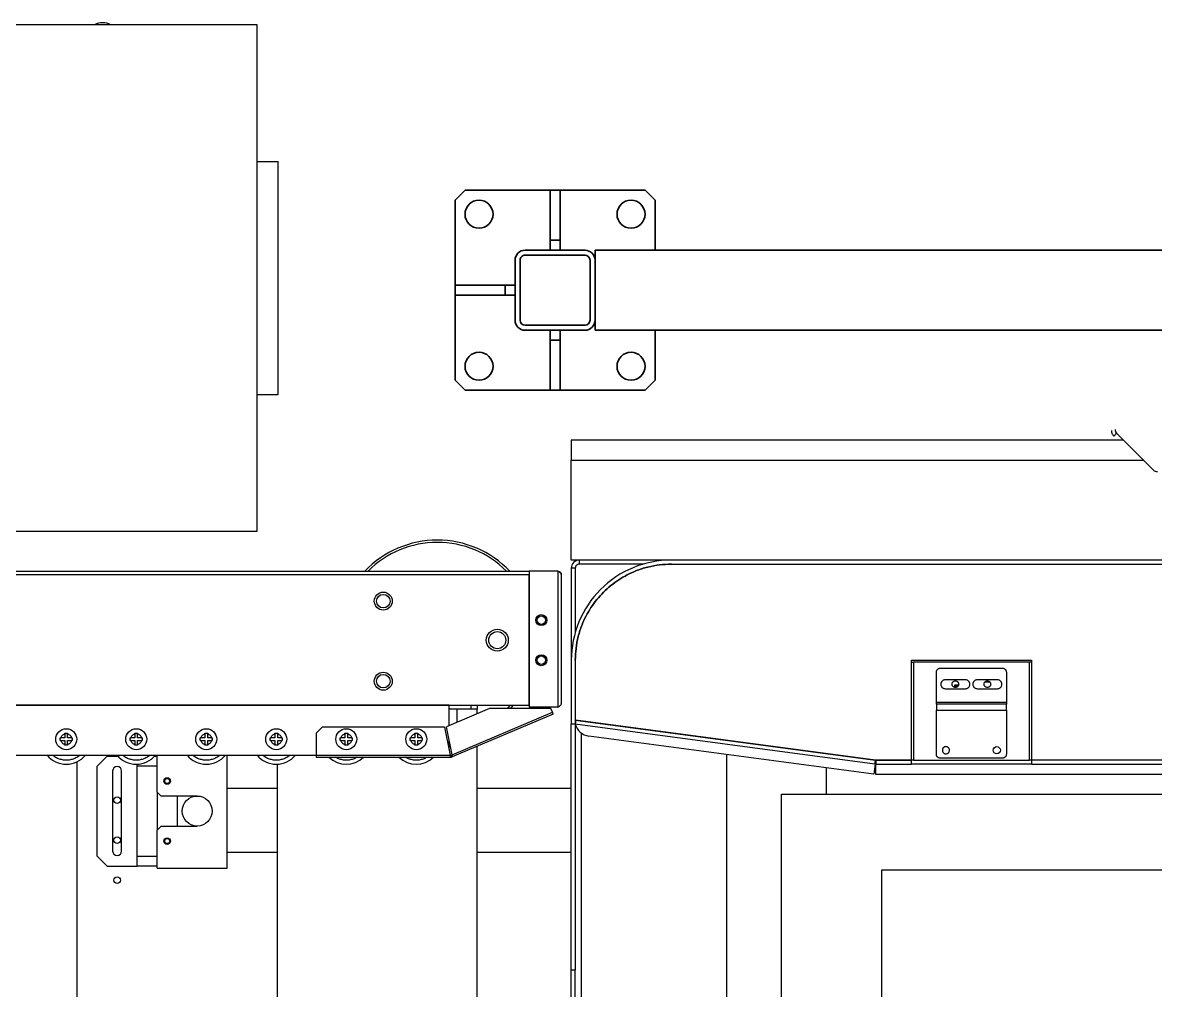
# Model space of a CAD drawing. Header units: millimetres. Extents: x 914 to 910632, y -176 to 682692.
# Drawn here: x 29943 to 30510, y 8416 to 8900 of the extents above; entities that cross this region are included whole.
import ezdxf

# ---------------------------------------------------------------- set-up
doc = ezdxf.new("R2010")
doc.units = ezdxf.units.MM
doc.layers.add('画图', color=3, linetype='Continuous', lineweight=30)

# ---------------------------------------------------------------- blocks, each defined once
blk = doc.blocks.new('SDHGSJH')
at = {"color": 7, "linetype": 'Continuous', "lineweight": 30}
for p, q in [((-1952, -343.34), (-1952, 343.77)), ((-1900, 337.17), (-1900, -336.74)), ((-1900, 337.17), (-1900, -283.79)), ((-1700, 329.49), (-1700, -329.06)), ((-1800, -327.8), (-1800, 328.22)), ((-2052, 313.21), (-2052, -312.79)), ((-1949, 225.21), (-1949, -224.79)), ((-1947, 225.21), (-1947, -224.79)), ((-2102, -274.79), (-2102, -24.79)), ((-2024.5, -332.68), (-2024.5, -39.79)), ((-1949, -224.79), (-1947, -224.79)), ((-1949, -347.79), (-1949, -224.79)), ((-1947, -224.79), (-1947, -347.79)), ((-2252, -274.79), (-2102, -274.79)), ((-1774.95, -275.9), (-1774.95, -332.29)), ((-1739.95, -275.9), (-1774.95, -275.9)), ((-1739.95, -275.9), (-1739.95, -294.9)), ((-1739.95, -276.9), (-1729.95, -276.9)), ((-1729.95, -276.9), (-1729.95, -281.9)), ((-1714.95, -276.9), (-1729.95, -276.9)), ((-1709.95, -281.9), (-1714.95, -276.9)), ((-1729.95, -281.9), (-1739.95, -281.9)), ((-1729.95, -281.9), (-1729.95, -326.9)), ((-1709.95, -281.9), (-1709.95, -326.9)), ((-1900, -283.79), (-1947, -283.79)), ((-1774.95, -283.79), (-1800, -283.79)), ((-1722.2, -284.4), (-1722.2, -324.4)), ((-1717.7, -324.4), (-1717.7, -284.4)), ((-1741.95, -296.9), (-1759.95, -296.9)), ((-1749.95, -311.9), (-1749.95, -296.9)), ((-1741.95, -296.9), (-1739.95, -294.9)), ((-1739.95, -313.9), (-1739.95, -294.9)), ((-2052, -312.79), (-2702, -312.79)), ((-2074.5, -312.79), (-2074.5, -326.01)), ((-1900, -315.79), (-1947, -315.79)), ((-1900, -315.79), (-1900, -336.74)), ((-1774.95, -315.79), (-1800, -315.79)), ((-1759.95, -311.9), (-1741.95, -311.9)), ((-1739.95, -313.9), (-1741.95, -311.9)), ((-1739.95, -313.9), (-1739.95, -332.29)), ((-2099.07, -322.79), (-2654.93, -322.79)), ((-2177, -327.79), (-2577, -327.79)), ((-2177, -329.79), (-2177, -327.79)), ((-2177, -327.79), (-2117, -327.79)), ((-2117, -327.79), (-2117, -329.79)), ((-2099.2, -327.79), (-2117, -327.79)), ((-2099.2, -329.79), (-2099.2, -327.79)), ((-2099.2, -327.79), (-2099.07, -327.79)), ((-2099.07, -327.79), (-2099.07, -322.79)), ((-2099.07, -325.79), (-2098.8, -325.79)), ((-2098.8, -327.81), (-2099.07, -329.8)), ((-2098.93, -327.8), (-2098.27, -322.84)), ((-2098.8, -327.81), (-2098.93, -327.8)), ((-2098.71, -326.09), (-2098.8, -325.79)), ((-2098.8, -327.81), (-1949, -347.79)), ((-2098.27, -322.84), (-1955.69, -341.85)), ((-1739.95, -326.9), (-1729.95, -326.9)), ((-1729.95, -326.9), (-1729.95, -327.8)), ((-1714.95, -331.9), (-1709.95, -326.9)), ((-2577, -329.79), (-2177, -329.79)), ((-2177, -379.79), (-2177, -329.79)), ((-2177, -329.79), (-2176, -329.79)), ((-2176, -329.79), (-2176, -378.79)), ((-2118, -329.79), (-2176, -329.79)), ((-2164.5, -354.79), (-2164.5, -332.79)), ((-2162.5, -330.79), (-2131.5, -330.79)), ((-2129.5, -332.79), (-2129.5, -354.79)), ((-2118, -378.79), (-2118, -329.79)), ((-2118, -329.79), (-2117, -329.79)), ((-2117, -329.79), (-2099.2, -329.79)), ((-2117, -329.79), (-2117, -379.79)), ((-2099, -329.79), (-2117, -329.79)), ((-2099.07, -329.8), (-1949.26, -349.77)), ((-1949, -349.79), (-2099, -329.79)), ((-1937.96, -352.86), (-1887.47, -331.43)), ((-1887.41, -332.49), (-1937.57, -353.78)), ((-1887.08, -332.35), (-1887.47, -331.43)), ((-1887.08, -332.35), (-1887.41, -332.49)), ((-1887.41, -332.49), (-1884.56, -346.49)), ((-1886.79, -332.29), (-1886.79, -331.29)), ((-1819.5, -331.29), (-1886.79, -331.29)), ((-1886.43, -332.29), (-1886.79, -332.29)), ((-1883.58, -346.29), (-1886.43, -332.29)), ((-1819.5, -332.29), (-1886.43, -332.29)), ((-1819.5, -332.29), (-1819.5, -331.29)), ((-1819.5, -343.29), (-1819.5, -332.29)), ((-1016, -332.29), (-1819.5, -332.29)), ((-1738.76, -331.9), (-1739.95, -331.9)), ((-1714.95, -331.9), (-1720.24, -331.9)), ((-1885.85, -335.14), (-1886, -335.29)), ((-1886, -335.29), (-1886, -339.42)), ((-1872.5, -339.59), (-1872.16, -339.59)), ((-1872.5, -340.99), (-1872.5, -339.59)), ((-1870.2, -339.59), (-1872.16, -339.59)), ((-1870.2, -337.63), (-1870.2, -337.29)), ((-1870.2, -337.29), (-1868.8, -337.29)), ((-1870.2, -337.63), (-1870.2, -339.59)), ((-1868.8, -337.29), (-1868.8, -337.63)), ((-1868.8, -339.59), (-1868.8, -337.63)), ((-1866.84, -339.59), (-1868.8, -339.59)), ((-1866.84, -339.59), (-1866.5, -339.59)), ((-1866.5, -339.59), (-1866.5, -340.99)), ((-1837.5, -339.59), (-1837.16, -339.59)), ((-1837.5, -340.99), (-1837.5, -339.59)), ((-1835.2, -339.59), (-1837.16, -339.59)), ((-1835.2, -337.63), (-1835.2, -337.29)), ((-1835.2, -337.29), (-1833.8, -337.29)), ((-1835.2, -337.63), (-1835.2, -339.59)), ((-1833.8, -337.29), (-1833.8, -337.63)), ((-1833.8, -339.59), (-1833.8, -337.63)), ((-1831.84, -339.59), (-1833.8, -339.59)), ((-1831.84, -339.59), (-1831.5, -339.59)), ((-1831.5, -339.59), (-1831.5, -340.99)), ((-1802.5, -339.59), (-1802.16, -339.59)), ((-1802.5, -340.99), (-1802.5, -339.59)), ((-1800.2, -339.59), (-1802.16, -339.59)), ((-1800.2, -337.63), (-1800.2, -337.29)), ((-1800.2, -337.29), (-1798.8, -337.29)), ((-1800.2, -337.63), (-1800.2, -339.59)), ((-1798.8, -337.29), (-1798.8, -337.63)), ((-1798.8, -339.59), (-1798.8, -337.63)), ((-1796.84, -339.59), (-1798.8, -339.59)), ((-1796.84, -339.59), (-1796.5, -339.59)), ((-1796.5, -339.59), (-1796.5, -340.99)), ((-1767.5, -339.59), (-1767.16, -339.59)), ((-1767.5, -340.99), (-1767.5, -339.59)), ((-1765.2, -339.59), (-1767.16, -339.59)), ((-1765.2, -337.63), (-1765.2, -337.29)), ((-1765.2, -337.29), (-1763.8, -337.29)), ((-1765.2, -337.63), (-1765.2, -339.59)), ((-1763.8, -337.29), (-1763.8, -337.63)), ((-1763.8, -339.59), (-1763.8, -337.63)), ((-1761.84, -339.59), (-1763.8, -339.59)), ((-1761.84, -339.59), (-1761.5, -339.59)), ((-1761.5, -339.59), (-1761.5, -340.99)), ((-1732.5, -339.59), (-1732.16, -339.59)), ((-1732.5, -340.99), (-1732.5, -339.59)), ((-1730.2, -339.59), (-1732.16, -339.59)), ((-1730.2, -337.63), (-1730.2, -337.29)), ((-1730.2, -337.29), (-1728.8, -337.29)), ((-1730.2, -337.63), (-1730.2, -339.59)), ((-1728.8, -337.29), (-1728.8, -337.63)), ((-1728.8, -339.59), (-1728.8, -337.63)), ((-1726.84, -339.59), (-1728.8, -339.59)), ((-1726.84, -339.59), (-1726.5, -339.59)), ((-1726.5, -339.59), (-1726.5, -340.99)), ((-1697.5, -339.59), (-1697.16, -339.59)), ((-1697.5, -340.99), (-1697.5, -339.59)), ((-1695.2, -339.59), (-1697.16, -339.59)), ((-1695.2, -337.63), (-1695.2, -337.29)), ((-1695.2, -337.29), (-1693.8, -337.29)), ((-1695.2, -337.63), (-1695.2, -339.59)), ((-1693.8, -337.29), (-1693.8, -337.63)), ((-1693.8, -339.59), (-1693.8, -337.63)), ((-1691.84, -339.59), (-1693.8, -339.59)), ((-1691.84, -339.59), (-1691.5, -339.59)), ((-1691.5, -339.59), (-1691.5, -340.99)), ((-1872.16, -340.99), (-1872.5, -340.99)), ((-1872.16, -340.99), (-1870.2, -340.99)), ((-1870.2, -340.99), (-1870.2, -342.95)), ((-1870.2, -343.29), (-1870.2, -342.95)), ((-1868.8, -343.29), (-1870.2, -343.29)), ((-1868.8, -342.95), (-1868.8, -340.99)), ((-1868.8, -340.99), (-1866.84, -340.99)), ((-1868.8, -342.95), (-1868.8, -343.29)), ((-1866.5, -340.99), (-1866.84, -340.99)), ((-1837.16, -340.99), (-1837.5, -340.99)), ((-1837.16, -340.99), (-1835.2, -340.99)), ((-1835.2, -340.99), (-1835.2, -342.95)), ((-1835.2, -343.29), (-1835.2, -342.95)), ((-1833.8, -343.29), (-1835.2, -343.29)), ((-1833.8, -342.95), (-1833.8, -340.99)), ((-1833.8, -340.99), (-1831.84, -340.99)), ((-1833.8, -342.95), (-1833.8, -343.29)), ((-1831.5, -340.99), (-1831.84, -340.99)), ((-1822.5, -346.29), (-1819.5, -343.29)), ((-1802.16, -340.99), (-1802.5, -340.99)), ((-1802.16, -340.99), (-1800.2, -340.99)), ((-1800.2, -340.99), (-1800.2, -342.95)), ((-1800.2, -343.29), (-1800.2, -342.95)), ((-1798.8, -343.29), (-1800.2, -343.29)), ((-1798.8, -342.95), (-1798.8, -340.99)), ((-1798.8, -340.99), (-1796.84, -340.99)), ((-1798.8, -342.95), (-1798.8, -343.29)), ((-1796.5, -340.99), (-1796.84, -340.99)), ((-1767.16, -340.99), (-1767.5, -340.99)), ((-1767.16, -340.99), (-1765.2, -340.99)), ((-1765.2, -340.99), (-1765.2, -342.95)), ((-1765.2, -343.29), (-1765.2, -342.95)), ((-1763.8, -343.29), (-1765.2, -343.29)), ((-1763.8, -342.95), (-1763.8, -340.99)), ((-1763.8, -340.99), (-1761.84, -340.99)), ((-1763.8, -342.95), (-1763.8, -343.29)), ((-1761.5, -340.99), (-1761.84, -340.99)), ((-1732.16, -340.99), (-1732.5, -340.99)), ((-1732.16, -340.99), (-1730.2, -340.99)), ((-1730.2, -340.99), (-1730.2, -342.95)), ((-1730.2, -343.29), (-1730.2, -342.95)), ((-1728.8, -343.29), (-1730.2, -343.29)), ((-1728.8, -342.95), (-1728.8, -340.99)), ((-1728.8, -340.99), (-1726.84, -340.99)), ((-1728.8, -342.95), (-1728.8, -343.29)), ((-1726.5, -340.99), (-1726.84, -340.99)), ((-1697.16, -340.99), (-1697.5, -340.99)), ((-1697.16, -340.99), (-1695.2, -340.99)), ((-1695.2, -340.99), (-1695.2, -342.95)), ((-1695.2, -343.29), (-1695.2, -342.95)), ((-1693.8, -343.29), (-1695.2, -343.29)), ((-1693.8, -342.95), (-1693.8, -340.99)), ((-1693.8, -340.99), (-1691.84, -340.99)), ((-1693.8, -342.95), (-1693.8, -343.29)), ((-1691.5, -340.99), (-1691.84, -340.99)), ((-2117, -350.29), (-2117, -350.29)), ((-1949.57, -346.58), (-1949, -346.77)), ((-1949.36, -346.72), (-1949, -346.77)), ((-1949.26, -349.77), (-1949, -347.79)), ((-1949, -347.79), (-1947, -347.79)), ((-1949, -379.79), (-1949, -347.79)), ((-1949, -379.79), (-1949, -349.79)), ((-1947, -379.79), (-1947, -347.79)), ((-1906.08, -355.62), (-1884.56, -346.49)), ((-1886, -347.1), (-1886, -357.29)), ((-1883.58, -346.29), (-1822.5, -346.29)), ((-2129.5, -354.79), (-2164.5, -354.79)), ((-2164.5, -354.79), (-2164.5, -357.79)), ((-2129.5, -357.79), (-2129.5, -354.79)), ((-1940.26, -356.29), (-1926, -356.29)), ((-1940.26, -424.29), (-1940.26, -356.29)), ((-1937.57, -353.78), (-1936.79, -355.62)), ((-1936.79, -355.62), (-1906.08, -355.62)), ((-1926, -424.29), (-1926, -356.29)), ((-1900, -353.04), (-1900, -355.29)), ((-1900, -357.29), (-1900, -355.29)), ((-1900, -355.29), (-1897, -355.29)), ((-1897, -355.29), (-1897, -357.29)), ((-1897, -355.29), (-1886, -355.29)), ((-2164.5, -357.79), (-2129.5, -357.79)), ((-2164.5, -358.79), (-2164.5, -357.79)), ((-2129.5, -358.79), (-2164.5, -358.79)), ((-2164.5, -373.79), (-2164.5, -358.79)), ((-2129.5, -357.79), (-2129.5, -358.79)), ((-2129.5, -358.79), (-2129.5, -373.79)), ((-2117, -358.29), (-2117, -358.29)), ((-1942, -422.55), (-1942, -358.02)), ((-1926, -357.29), (-1926, -422.55)), ((-981.73, -357.29), (-1926, -357.29)), ((-1886, -357.29), (-1013, -357.29)), ((-2150, -365.54), (-2160, -365.54)), ((-2134, -365.54), (-2144, -365.54)), ((-2140.49, -368.49), (-2140.49, -367.25)), ((-2140.49, -367.25), (-2138.92, -367.25)), ((-2138.52, -366.85), (-2140.31, -366.85)), ((-2160, -370.04), (-2150, -370.04)), ((-2156.22, -368.87), (-2153.76, -368.87)), ((-2144, -370.04), (-2134, -370.04)), ((-2176, -378.79), (-2118, -378.79)), ((-2131.5, -375.79), (-2162.5, -375.79)), ((-2117, -378.79), (-2118, -378.79)), ((-2117, -379.79), (-2177, -379.79)), ((-1947, -425.79), (-1947, -379.79)), ((-1949, -425.79), (-1949, -393.79)), ((-1940.26, -424.29), (-1926, -424.29)), ((26, -422.55), (-1926, -422.55)), ((26, -424.29), (-1926, -424.29)), ((-1997, -427.79), (-2757, -427.79)), ((-2757, -429.79), (-1997, -429.79)), ((-1997, -429.79), (-1951, -429.79)), ((-1997, -429.79), (-1947, -429.79)), ((-1983, -427.79), (-1951, -427.79)), ((-1951, -429.79), (-1951, -427.79)), ((-1949, -425.79), (-1947, -425.79)), ((-1947, -429.79), (-1947, -479.79)), ((-1790, -444.29), (-1790, -697.29)), ((-985, -444.29), (-1790, -444.29)), ((-2238.12, -474.67), (-2219.88, -492.91)), ((-1947, -489.79), (-1947, -479.79)), ((-2223, -489.79), (-1947, -489.79)), ((-2218.17, -491.79), (-2219.59, -493.2)), ((-1800.5, -512.54), (-1800.5, -629.04)), ((-1790, -512.54), (-1800.5, -512.54)), ((-1790, -629.04), (-1800.5, -629.04)), ((-1790, -697.29), (-985, -697.29)), ((-1716.78, -697.29), (-1716.72, -697.32))]:
    blk.add_line(p, q, dxfattribs=at)
at = {"color": 8, "linetype": 'Continuous', "lineweight": 30}
for p, q in [((-2098.8, -325.79), (-2098.67, -325.81)), ((-1890, -348.8), (-1890, -355.29)), ((-1947, -479.79), (-2233, -479.79))]:
    blk.add_line(p, q, dxfattribs=at)
at = {"color": 7, "linetype": 'Continuous', "lineweight": 30, "flags": 128}
for points in [[(-1949.09, -347.46), (-1949.07, -347.27), (-1949.03, -347), (-1949.01, -346.83), (-1949, -346.77)], [(-1937.96, -352.86), (-1937.95, -352.88), (-1937.93, -352.93), (-1937.89, -353.01), (-1937.84, -353.13), (-1937.79, -353.27), (-1937.72, -353.43), (-1937.64, -353.6), (-1937.57, -353.78)], [(-1918, -357.29), (-1917.16, -356.33), (-1916.5, -355.62)]]:
    blk.add_lwpolyline(points, dxfattribs=at)
at = {"color": 8, "linetype": 'Continuous', "lineweight": 30, "flags": 128}
blk.add_lwpolyline([(-1916.46, -357.29), (-1915.26, -355.99), (-1914.91, -355.62)], dxfattribs=at)
at = {"color": 7, "linetype": 'Continuous', "lineweight": 30}
for centre, radius in [((-1719.95, -269.79), 1.65), ((-1744.95, -289.4), 1.65), ((-1744.95, -289.4), 1.25), ((-1719.95, -289.79), 1.65), ((-1759.95, -304.4), 7.5), ((-1719.95, -309.79), 1.65), ((-1744.95, -319.4), 1.65), ((-1744.95, -319.4), 1.25), ((-2159.7, -334.79), 1.8), ((-1869.5, -340.29), 5.25), ((-1834.5, -340.29), 5.25), ((-1799.5, -340.29), 5.25), ((-1764.5, -340.29), 5.25), ((-1729.5, -340.29), 5.25), ((-1694.5, -340.29), 5.25), ((-1853, -369.29), 4.5), ((-1853, -369.29), 3.4), ((-1932, -379.79), 2.75), ((-1932, -379.79), 2.1), ((-1910, -389.79), 5.5), ((-1910, -389.79), 4.25), ((-1932, -399.79), 2.75), ((-1932, -399.79), 2.1), ((-1853, -409.29), 4.5), ((-1853, -409.29), 3.4)]:
    blk.add_circle(centre, radius, dxfattribs=at)
for centre, radius, start, end in [((-1719.95, -284.4), 2.25, 0, 180), ((-1869.5, -340.29), 12.5, 46.0545, 133.9455), ((-1834.5, -340.29), 12.5, 46.0545, 133.9455), ((-1799.5, -340.29), 12.5, 39.7918, 140.2082), ((-1764.5, -340.29), 12.5, 39.7918, 140.2082), ((-1729.5, -340.29), 12.5, 39.7918, 140.2082), ((-1719.95, -324.4), 2.25, 180, 0), ((-1694.5, -340.29), 12.5, 39.7918, 140.2082), ((-1886.79, -333.02), 1.74, 90, 113), ((-1886.79, -333.02), 0.737, 90, 113), ((-1956.75, -349.78), 8, 14.4297, 82.4054), ((-2138.92, -366.85), 0.4, 270, 0), ((-1997, -379.79), 50, 270, 0), ((-1880, -389.79), 50, 223.6301, 316.3699), ((-1951, -425.79), 4, 270, 0), ((-1712.72, -690.39), 8, 240.0005, 300.4833)]:
    blk.add_arc(centre, radius, start, end, dxfattribs=at)
at = {"color": 8, "linetype": 'Continuous', "lineweight": 30}
blk.add_arc((-1880, -389.79), 48.85, 224.935, 315.065, dxfattribs=at)
at = {"color": 7, "linetype": 'Continuous', "lineweight": 30}
for points, knots in [([(-2164.5, -332.79), (-2164.47, -332.54), (-2164.43, -332.15), (-2164.18, -331.68), (-2163.92, -331.36), (-2163.61, -331.11), (-2163.14, -330.86), (-2162.75, -330.81), (-2162.5, -330.79)], [0, 0, 0, 0, 0.239432, 0.369648, 0.500016, 0.630195, 0.76053, 1, 1, 1, 1]), ([(-2132.5, -334.79), (-2132.52, -334.56), (-2132.56, -334.21), (-2132.79, -333.79), (-2133.02, -333.51), (-2133.3, -333.27), (-2133.72, -333.06), (-2134.3, -332.94), (-2134.88, -333.06), (-2135.3, -333.27), (-2135.58, -333.51), (-2135.81, -333.79), (-2136.04, -334.21), (-2136.08, -334.56), (-2136.1, -334.79)], [0, 0, 0, 0, 0.119723, 0.184795, 0.250002, 0.315105, 0.380262, 0.499985, 0.619708, 0.684808, 0.750002, 0.815091, 0.880277, 1, 1, 1, 1]), ([(-2131.5, -330.79), (-2131.25, -330.81), (-2130.86, -330.86), (-2130.39, -331.11), (-2130.08, -331.36), (-2129.82, -331.68), (-2129.57, -332.15), (-2129.53, -332.54), (-2129.5, -332.79)], [0, 0, 0, 0, 0.239395, 0.3696105, 0.4999792, 0.6301818, 0.7605676, 1, 1, 1, 1]), ([(-1887.41, -332.49), (-1887.43, -332.35), (-1887.48, -332.09), (-1887.53, -331.75), (-1887.53, -331.5), (-1887.49, -331.45), (-1887.47, -331.43)], [0, 0, 0, 0, 0.249978, 0.499938, 0.750006, 1, 1, 1, 1]), ([(-1886.79, -331.29), (-1886.76, -331.3), (-1886.7, -331.33), (-1886.61, -331.56), (-1886.52, -331.89), (-1886.46, -332.16), (-1886.43, -332.29)], [0, 0, 0, 0, 0.249976, 0.499992, 0.750007, 1, 1, 1, 1]), ([(-2136.1, -334.79), (-2136.08, -335.01), (-2136.04, -335.36), (-2135.81, -335.78), (-2135.58, -336.07), (-2135.3, -336.3), (-2134.88, -336.52), (-2134.3, -336.63), (-2133.72, -336.52), (-2133.3, -336.3), (-2133.02, -336.07), (-2132.79, -335.78), (-2132.56, -335.36), (-2132.52, -335.01), (-2132.5, -334.79)], [0, 0, 0, 0, 0.119719, 0.184807, 0.249996, 0.315096, 0.380298, 0.500017, 0.619736, 0.684796, 0.750002, 0.815098, 0.880281, 1, 1, 1, 1]), ([(-1872.16, -339.59), (-1872.08, -339.36), (-1871.92, -338.9), (-1871.47, -338.32), (-1870.88, -337.86), (-1870.43, -337.71), (-1870.2, -337.63)], [0, 0, 0, 0, 0.245619, 0.5, 0.754381, 1, 1, 1, 1]), ([(-1868.8, -337.63), (-1868.57, -337.71), (-1868.12, -337.86), (-1867.53, -338.32), (-1867.08, -338.9), (-1866.92, -339.36), (-1866.84, -339.59)], [0, 0, 0, 0, 0.2455859, 0.5000051, 0.7543916, 1, 1, 1, 1]), ([(-1837.16, -339.59), (-1837.08, -339.36), (-1836.92, -338.9), (-1836.47, -338.32), (-1835.88, -337.86), (-1835.43, -337.71), (-1835.2, -337.63)], [0, 0, 0, 0, 0.2456202, 0.5000027, 0.754418, 1, 1, 1, 1]), ([(-1833.8, -337.63), (-1833.57, -337.71), (-1833.12, -337.86), (-1832.53, -338.32), (-1832.08, -338.9), (-1831.92, -339.36), (-1831.84, -339.59)], [0, 0, 0, 0, 0.245582, 0.4999973, 0.7543798, 1, 1, 1, 1]), ([(-1802.16, -339.59), (-1802.08, -339.36), (-1801.92, -338.9), (-1801.47, -338.32), (-1800.88, -337.86), (-1800.43, -337.71), (-1800.2, -337.63)], [0, 0, 0, 0, 0.2456202, 0.5000027, 0.754418, 1, 1, 1, 1]), ([(-1798.8, -337.63), (-1798.57, -337.71), (-1798.12, -337.86), (-1797.53, -338.32), (-1797.08, -338.9), (-1796.92, -339.36), (-1796.84, -339.59)], [0, 0, 0, 0, 0.245619, 0.5, 0.754381, 1, 1, 1, 1]), ([(-1767.16, -339.59), (-1767.08, -339.36), (-1766.92, -338.9), (-1766.47, -338.32), (-1765.88, -337.86), (-1765.43, -337.71), (-1765.2, -337.63)], [0, 0, 0, 0, 0.2456084, 0.4999949, 0.7544141, 1, 1, 1, 1]), ([(-1763.8, -337.63), (-1763.57, -337.71), (-1763.12, -337.86), (-1762.53, -338.32), (-1762.08, -338.9), (-1761.92, -339.36), (-1761.84, -339.59)], [0, 0, 0, 0, 0.245617, 0.499995, 0.754399, 1, 1, 1, 1]), ([(-1732.16, -339.59), (-1732.08, -339.36), (-1731.92, -338.9), (-1731.47, -338.32), (-1730.88, -337.86), (-1730.43, -337.71), (-1730.2, -337.63)], [0, 0, 0, 0, 0.245619, 0.5, 0.754381, 1, 1, 1, 1]), ([(-1728.8, -337.63), (-1728.57, -337.71), (-1728.12, -337.86), (-1727.53, -338.32), (-1727.08, -338.9), (-1726.92, -339.36), (-1726.84, -339.59)], [0, 0, 0, 0, 0.245582, 0.4999973, 0.7543798, 1, 1, 1, 1]), ([(-1697.16, -339.59), (-1697.08, -339.36), (-1696.92, -338.9), (-1696.47, -338.32), (-1695.88, -337.86), (-1695.43, -337.71), (-1695.2, -337.63)], [0, 0, 0, 0, 0.2456202, 0.5000027, 0.754418, 1, 1, 1, 1]), ([(-1693.8, -337.63), (-1693.57, -337.71), (-1693.12, -337.86), (-1692.53, -338.32), (-1692.08, -338.9), (-1691.92, -339.36), (-1691.84, -339.59)], [0, 0, 0, 0, 0.245582, 0.4999973, 0.7543798, 1, 1, 1, 1]), ([(-1870.2, -342.95), (-1870.43, -342.87), (-1870.88, -342.71), (-1871.47, -342.25), (-1871.92, -341.67), (-1872.08, -341.21), (-1872.16, -340.99)], [0, 0, 0, 0, 0.2456202, 0.5000027, 0.754418, 1, 1, 1, 1]), ([(-1866.84, -340.99), (-1866.92, -341.21), (-1867.08, -341.67), (-1867.53, -342.25), (-1868.12, -342.71), (-1868.57, -342.87), (-1868.8, -342.95)], [0, 0, 0, 0, 0.245572, 0.499992, 0.754413, 1, 1, 1, 1]), ([(-1835.2, -342.95), (-1835.43, -342.87), (-1835.88, -342.71), (-1836.47, -342.25), (-1836.92, -341.67), (-1837.08, -341.21), (-1837.16, -340.99)], [0, 0, 0, 0, 0.245583, 0.5, 0.754417, 1, 1, 1, 1]), ([(-1831.84, -340.99), (-1831.92, -341.21), (-1832.08, -341.67), (-1832.53, -342.25), (-1833.12, -342.71), (-1833.57, -342.87), (-1833.8, -342.95)], [0, 0, 0, 0, 0.245583, 0.5, 0.754417, 1, 1, 1, 1]), ([(-1800.2, -342.95), (-1800.43, -342.87), (-1800.88, -342.71), (-1801.47, -342.25), (-1801.92, -341.67), (-1802.08, -341.21), (-1802.16, -340.99)], [0, 0, 0, 0, 0.245583, 0.5, 0.754417, 1, 1, 1, 1]), ([(-1796.84, -340.99), (-1796.92, -341.21), (-1797.08, -341.67), (-1797.53, -342.25), (-1798.12, -342.71), (-1798.57, -342.87), (-1798.8, -342.95)], [0, 0, 0, 0, 0.245582, 0.4999973, 0.7543798, 1, 1, 1, 1]), ([(-1765.2, -342.95), (-1765.43, -342.87), (-1765.88, -342.71), (-1766.47, -342.25), (-1766.92, -341.67), (-1767.08, -341.21), (-1767.16, -340.99)], [0, 0, 0, 0, 0.2455872, 0.5000078, 0.7544284, 1, 1, 1, 1]), ([(-1761.84, -340.99), (-1761.92, -341.21), (-1762.08, -341.67), (-1762.53, -342.25), (-1763.12, -342.71), (-1763.57, -342.87), (-1763.8, -342.95)], [0, 0, 0, 0, 0.245564, 0.500002, 0.754382, 1, 1, 1, 1]), ([(-1730.2, -342.95), (-1730.43, -342.87), (-1730.88, -342.71), (-1731.47, -342.25), (-1731.92, -341.67), (-1732.08, -341.21), (-1732.16, -340.99)], [0, 0, 0, 0, 0.2456202, 0.5000027, 0.754418, 1, 1, 1, 1]), ([(-1726.84, -340.99), (-1726.92, -341.21), (-1727.08, -341.67), (-1727.53, -342.25), (-1728.12, -342.71), (-1728.57, -342.87), (-1728.8, -342.95)], [0, 0, 0, 0, 0.245583, 0.5, 0.754417, 1, 1, 1, 1]), ([(-1695.2, -342.95), (-1695.43, -342.87), (-1695.88, -342.71), (-1696.47, -342.25), (-1696.92, -341.67), (-1697.08, -341.21), (-1697.16, -340.99)], [0, 0, 0, 0, 0.245583, 0.5, 0.754417, 1, 1, 1, 1]), ([(-1691.84, -340.99), (-1691.92, -341.21), (-1692.08, -341.67), (-1692.53, -342.25), (-1693.12, -342.71), (-1693.57, -342.87), (-1693.8, -342.95)], [0, 0, 0, 0, 0.245583, 0.5, 0.754417, 1, 1, 1, 1]), ([(-1940.26, -356.29), (-1940.49, -356.43), (-1940.95, -356.72), (-1941.52, -357.16), (-1941.92, -357.59), (-1941.97, -357.88), (-1942, -358.02)], [0, 0, 0, 0, 0.250005, 0.500003, 0.750001, 1, 1, 1, 1]), ([(-2160, -365.54), (-2160.28, -365.57), (-2160.72, -365.61), (-2161.24, -365.89), (-2161.6, -366.19), (-2161.89, -366.54), (-2162.17, -367.07), (-2162.3, -367.79), (-2162.17, -368.51), (-2161.89, -369.03), (-2161.6, -369.39), (-2161.24, -369.68), (-2160.72, -369.96), (-2160.28, -370.01), (-2160, -370.04)], [0, 0, 0, 0, 0.1197297, 0.1848155, 0.2499979, 0.3150997, 0.3802841, 0.5000007, 0.6197174, 0.684826, 0.7500018, 0.8151049, 0.8802703, 1, 1, 1, 1]), ([(-2156.65, -367.79), (-2156.63, -367.58), (-2156.59, -367.26), (-2156.39, -366.88), (-2156.18, -366.61), (-2155.91, -366.4), (-2155.53, -366.2), (-2155, -366.1), (-2154.47, -366.2), (-2154.09, -366.4), (-2153.83, -366.61), (-2153.61, -366.88), (-2153.41, -367.26), (-2153.37, -367.58), (-2153.35, -367.79)], [0, 0, 0, 0, 0.1197252, 0.1848058, 0.249999, 0.3150769, 0.3802767, 0.5000223, 0.6197226, 0.6848139, 0.7499998, 0.8151012, 0.8802748, 1, 1, 1, 1]), ([(-2153.35, -367.79), (-2153.37, -368), (-2153.41, -368.32), (-2153.61, -368.7), (-2153.82, -368.96), (-2154.09, -369.18), (-2154.47, -369.38), (-2155, -369.48), (-2155.53, -369.38), (-2155.91, -369.18), (-2156.17, -368.96), (-2156.39, -368.7), (-2156.59, -368.32), (-2156.63, -368), (-2156.65, -367.79)], [0, 0, 0, 0, 0.119725, 0.184796, 0.249998, 0.315076, 0.380276, 0.499976, 0.619722, 0.684814, 0.749999, 0.815101, 0.880275, 1, 1, 1, 1]), ([(-2150, -370.04), (-2149.72, -370.01), (-2149.28, -369.96), (-2148.76, -369.68), (-2148.4, -369.39), (-2148.11, -369.03), (-2147.83, -368.51), (-2147.7, -367.79), (-2147.83, -367.07), (-2148.11, -366.54), (-2148.4, -366.19), (-2148.76, -365.89), (-2149.28, -365.61), (-2149.72, -365.57), (-2150, -365.54)], [0, 0, 0, 0, 0.11973, 0.184815, 0.249997, 0.315099, 0.380284, 0.5, 0.619716, 0.684825, 0.750001, 0.815109, 0.88027, 1, 1, 1, 1]), ([(-2144, -365.54), (-2144.28, -365.57), (-2144.72, -365.61), (-2145.24, -365.89), (-2145.6, -366.19), (-2145.89, -366.54), (-2146.17, -367.07), (-2146.3, -367.79), (-2146.17, -368.51), (-2145.89, -369.03), (-2145.6, -369.39), (-2145.24, -369.68), (-2144.72, -369.96), (-2144.28, -370.01), (-2144, -370.04)], [0, 0, 0, 0, 0.1197297, 0.1848155, 0.2499979, 0.3150997, 0.3802841, 0.5000007, 0.6197174, 0.684826, 0.7500018, 0.8151049, 0.8802703, 1, 1, 1, 1]), ([(-2140.65, -367.79), (-2140.63, -367.58), (-2140.59, -367.26), (-2140.39, -366.88), (-2140.17, -366.61), (-2139.91, -366.4), (-2139.53, -366.2), (-2139, -366.1), (-2138.47, -366.2), (-2138.09, -366.4), (-2137.83, -366.61), (-2137.61, -366.88), (-2137.41, -367.26), (-2137.37, -367.58), (-2137.35, -367.79)], [0, 0, 0, 0, 0.119726, 0.184807, 0.250001, 0.315079, 0.38028, 0.499981, 0.619728, 0.684819, 0.750006, 0.815079, 0.880274, 1, 1, 1, 1]), ([(-2137.35, -367.79), (-2137.37, -368), (-2137.41, -368.32), (-2137.61, -368.7), (-2137.82, -368.96), (-2138.09, -369.18), (-2138.47, -369.38), (-2139, -369.48), (-2139.53, -369.38), (-2139.91, -369.18), (-2140.17, -368.96), (-2140.39, -368.7), (-2140.59, -368.32), (-2140.63, -368), (-2140.65, -367.79)], [0, 0, 0, 0, 0.119725, 0.184796, 0.249998, 0.315076, 0.380276, 0.500022, 0.619722, 0.684814, 0.749999, 0.815101, 0.880275, 1, 1, 1, 1]), ([(-2134, -370.04), (-2133.72, -370.01), (-2133.28, -369.96), (-2132.76, -369.68), (-2132.4, -369.39), (-2132.11, -369.03), (-2131.83, -368.51), (-2131.7, -367.79), (-2131.83, -367.07), (-2132.11, -366.54), (-2132.4, -366.19), (-2132.76, -365.89), (-2133.28, -365.61), (-2133.72, -365.57), (-2134, -365.54)], [0, 0, 0, 0, 0.1197317, 0.1848187, 0.2500021, 0.3151051, 0.380275, 0.5, 0.619725, 0.6848192, 0.7499961, 0.8151056, 0.8802683, 1, 1, 1, 1]), ([(-2177, -378.79), (-2176.98, -378.79), (-2176.95, -378.79), (-2176.72, -378.79), (-2176.39, -378.79), (-2176.13, -378.79), (-2176, -378.79)], [0, 0, 0, 0, 0.2500493, 0.4999983, 0.7500107, 1, 1, 1, 1]), ([(-2162.5, -375.79), (-2162.75, -375.76), (-2163.14, -375.72), (-2163.61, -375.47), (-2163.92, -375.21), (-2164.18, -374.89), (-2164.43, -374.43), (-2164.47, -374.04), (-2164.5, -373.79)], [0, 0, 0, 0, 0.239465, 0.369619, 0.499973, 0.630188, 0.760554, 1, 1, 1, 1]), ([(-2129.5, -373.79), (-2129.53, -374.04), (-2129.57, -374.43), (-2129.82, -374.89), (-2130.08, -375.21), (-2130.39, -375.47), (-2130.86, -375.72), (-2131.25, -375.76), (-2131.5, -375.79)], [0, 0, 0, 0, 0.2394487, 0.369646, 0.5000282, 0.6302054, 0.7606074, 1, 1, 1, 1]), ([(-1949, -379.79), (-1949.07, -381.74), (-1949.21, -385.7), (-1950.36, -391.64), (-1952.11, -397.08), (-1954.31, -401.91), (-1956.77, -406.13), (-1959.68, -410.11), (-1963, -413.79), (-1966.68, -417.11), (-1970.66, -420.01), (-1974.88, -422.48), (-1979.71, -424.68), (-1985.15, -426.43), (-1991.09, -427.58), (-1995.05, -427.72), (-1997, -427.79)], [0, 0, 0, 0, 0.077628, 0.157664, 0.239951, 0.304276, 0.368607, 0.434301, 0.5, 0.565694, 0.631395, 0.695717, 0.760049, 0.84233, 0.922371, 1, 1, 1, 1]), ([(-1997, -427.79), (-1995.05, -427.72), (-1991.09, -427.58), (-1985.15, -426.43), (-1979.71, -424.68), (-1974.88, -422.48), (-1970.66, -420.01), (-1966.68, -417.11), (-1963, -413.79), (-1959.68, -410.11), (-1956.77, -406.13), (-1954.31, -401.91), (-1952.11, -397.08), (-1950.36, -391.64), (-1949.21, -385.7), (-1949.07, -381.74), (-1949, -379.79)], [0, 0, 0, 0, 0.077626, 0.157664, 0.239951, 0.304276, 0.368605, 0.434298, 0.5, 0.565693, 0.631393, 0.695716, 0.760049, 0.84233, 0.922369, 1, 1, 1, 1]), ([(-1942, -422.55), (-1941.97, -422.7), (-1941.92, -422.99), (-1941.5, -423.44), (-1940.92, -423.87), (-1940.48, -424.15), (-1940.26, -424.29)], [0, 0, 0, 0, 0.254699, 0.509579, 0.764459, 1, 1, 1, 1]), ([(-1940.26, -424.29), (-1940.49, -424.26), (-1940.95, -424.21), (-1941.52, -423.81), (-1941.92, -423.23), (-1941.97, -422.78), (-1942, -422.55)], [0, 0, 0, 0, 0.250007, 0.500004, 0.750002, 1, 1, 1, 1]), ([(-1951, -427.79), (-1950.75, -427.76), (-1950.36, -427.72), (-1949.89, -427.47), (-1949.58, -427.21), (-1949.32, -426.89), (-1949.07, -426.43), (-1949.03, -426.04), (-1949, -425.79)], [0, 0, 0, 0, 0.239456, 0.36964, 0.499989, 0.630199, 0.760544, 1, 1, 1, 1]), ([(-2240.24, -473.79), (-2239.85, -473.83), (-2239.05, -473.91), (-2238.43, -474.41), (-2238.12, -474.67)], [0, 0, 0, 0, 0.49999, 1, 1, 1, 1]), ([(-2217, -494.62), (-2217.05, -494.09), (-2217.16, -493.03), (-2217.84, -492.2), (-2218.17, -491.79)], [0, 0, 0, 0, 0.500007, 1, 1, 1, 1]), ([(-2219.88, -492.91), (-2219.63, -493.22), (-2219.12, -493.84), (-2219.04, -494.63), (-2219, -495.03)], [0, 0, 0, 0, 0.4999839, 1, 1, 1, 1]), ([(-2219.59, -493.2), (-2219.42, -493.41), (-2219.08, -493.82), (-2219.03, -494.35), (-2219, -494.62)], [0, 0, 0, 0, 0.50003, 1, 1, 1, 1])]:
    blk.add_open_spline(points, degree=3, knots=knots, dxfattribs=at)
at = {"color": 8, "linetype": 'Continuous', "lineweight": 30}
for points, knots in [([(-1874.84, -331.29), (-1874.36, -331.01), (-1873.28, -330.41), (-1871.46, -329.92), (-1869.5, -329.73), (-1867.54, -329.92), (-1865.72, -330.41), (-1864.64, -331.01), (-1864.16, -331.29)], [0, 0, 0, 0, 0.147777, 0.329004, 0.5, 0.670986, 0.852223, 1, 1, 1, 1]), ([(-1839.84, -331.29), (-1839.36, -331.01), (-1838.28, -330.41), (-1836.46, -329.92), (-1834.5, -329.73), (-1832.54, -329.92), (-1830.72, -330.41), (-1829.64, -331.01), (-1829.16, -331.29)], [0, 0, 0, 0, 0.147777, 0.329004, 0.5, 0.670986, 0.852223, 1, 1, 1, 1]), ([(-1806.22, -332.29), (-1805.9, -332.01), (-1805.05, -331.28), (-1803.41, -330.48), (-1801.46, -329.91), (-1799.5, -329.73), (-1797.54, -329.91), (-1795.59, -330.48), (-1793.95, -331.28), (-1793.1, -332.01), (-1792.78, -332.29)], [0, 0, 0, 0, 0.085407, 0.230065, 0.368959, 0.499996, 0.631042, 0.769927, 0.914593, 1, 1, 1, 1]), ([(-1771.22, -332.29), (-1770.9, -332.01), (-1770.05, -331.28), (-1768.41, -330.48), (-1766.46, -329.91), (-1764.5, -329.73), (-1762.54, -329.91), (-1760.59, -330.48), (-1758.95, -331.28), (-1758.1, -332.01), (-1757.78, -332.29)], [0, 0, 0, 0, 0.0854066, 0.2300728, 0.3689584, 0.4999959, 0.6310416, 0.7699272, 0.9145934, 1, 1, 1, 1]), ([(-1736.22, -332.29), (-1735.9, -332.01), (-1735.05, -331.28), (-1733.41, -330.48), (-1731.46, -329.91), (-1729.5, -329.73), (-1727.54, -329.91), (-1725.59, -330.48), (-1723.95, -331.28), (-1723.1, -332.01), (-1722.78, -332.29)], [0, 0, 0, 0, 0.0854066, 0.2300727, 0.3689582, 0.5000038, 0.6310412, 0.7699345, 0.9145934, 1, 1, 1, 1]), ([(-1701.22, -332.29), (-1700.9, -332.01), (-1700.05, -331.28), (-1698.41, -330.48), (-1696.46, -329.91), (-1694.5, -329.73), (-1692.54, -329.91), (-1690.59, -330.48), (-1688.95, -331.28), (-1688.1, -332.01), (-1687.78, -332.29)], [0, 0, 0, 0, 0.085413, 0.2300721, 0.3689656, 0.5000032, 0.6310408, 0.7699342, 0.9145933, 1, 1, 1, 1])]:
    blk.add_open_spline(points, degree=3, knots=knots, dxfattribs=at)
blk = doc.blocks.new('前右')
at = {"color": 4, "linetype": 'Continuous', "lineweight": 35}
for p, q in [((1177996.36, -783141.03), (1177991.36, -783146.03)), ((1177996.36, -783141.03), (1178038.86, -783141.03)), ((1178038.86, -783166.03), (1178038.86, -783141.03)), ((1178038.86, -783141.03), (1178043.86, -783141.03)), ((1178043.86, -783141.03), (1178086.36, -783141.03)), ((1178043.86, -783166.03), (1178043.86, -783141.03)), ((1178091.36, -783146.03), (1178086.36, -783141.03)), ((1177991.36, -783171.03), (1177991.36, -783146.03)), ((1178091.36, -783146.03), (1178091.36, -783188.53)), ((1178038.86, -783166.03), (1178043.86, -783166.03)), ((1178038.86, -783171.03), (1178038.86, -783166.03)), ((1178043.86, -783171.03), (1178043.86, -783166.03)), ((1178021.36, -783171.03), (1177421.36, -783171.03)), ((1178021.36, -783171.03), (1178021.36, -783211.03)), ((1178056.36, -783171.03), (1178026.36, -783171.03)), ((1178021.36, -783176.03), (1178021.36, -783206.03)), ((1178023.86, -783176.03), (1178023.86, -783206.03)), ((1178056.36, -783173.53), (1178026.36, -783173.53)), ((1178058.86, -783206.03), (1178058.86, -783176.03)), ((1178061.36, -783206.03), (1178061.36, -783176.03)), ((1178066.36, -783188.53), (1178061.36, -783188.53)), ((1178066.36, -783193.53), (1178066.36, -783188.53)), ((1178091.36, -783188.53), (1178066.36, -783188.53)), ((1178091.36, -783193.53), (1178091.36, -783188.53)), ((1178066.36, -783193.53), (1178061.36, -783193.53)), ((1178091.36, -783193.53), (1178066.36, -783193.53)), ((1178091.36, -783193.53), (1178091.36, -783236.03)), ((1178021.36, -783211.03), (1177421.36, -783211.03)), ((1177991.36, -783236.03), (1177991.36, -783211.03)), ((1178026.36, -783208.53), (1178056.36, -783208.53)), ((1178026.36, -783211.03), (1178056.36, -783211.03)), ((1178038.86, -783216.03), (1178038.86, -783211.03)), ((1178043.86, -783216.03), (1178043.86, -783211.03)), ((1178038.86, -783216.03), (1178043.86, -783216.03)), ((1178038.86, -783241.03), (1178038.86, -783216.03)), ((1178043.86, -783241.03), (1178043.86, -783216.03)), ((1177991.36, -783236.03), (1177996.36, -783241.03)), ((1178086.36, -783241.03), (1178091.36, -783236.03)), ((1178038.86, -783241.03), (1177996.36, -783241.03)), ((1178038.86, -783241.03), (1178043.86, -783241.03)), ((1178086.36, -783241.03), (1178043.86, -783241.03))]:
    blk.add_line(p, q, dxfattribs=at)
for centre in [(1178003.36, -783153.03), (1178079.36, -783153.03), (1178003.36, -783229.03), (1178079.36, -783229.03)]:
    blk.add_circle(centre, 7, dxfattribs=at)
for centre, radius, start, end in [((1178026.36, -783176.03), 5, 90, 180), ((1178056.36, -783176.03), 5, 0, 90), ((1178026.36, -783176.03), 2.5, 90, 180), ((1178056.36, -783176.03), 2.5, 0, 90), ((1178026.36, -783206.03), 5, 180, 270), ((1178026.36, -783206.03), 2.5, 180, 270), ((1178056.36, -783206.03), 2.5, 270, 0), ((1178056.36, -783206.03), 5, 270, 0)]:
    blk.add_arc(centre, radius, start, end, dxfattribs=at)

msp = doc.modelspace()

# ---------------------------------------------------------------- block references
at = {"color": 4, "lineweight": 30, "rotation": 180}
msp.add_blockref('前右', (1208250.945, -774425.234), dxfattribs=at)
at = {"layer": '画图', "color": 4, "lineweight": 30, "rotation": 180}
msp.add_blockref('SDHGSJH', (28270.737, 8201.125), dxfattribs=at)

doc.saveas('drawing.dxf')
